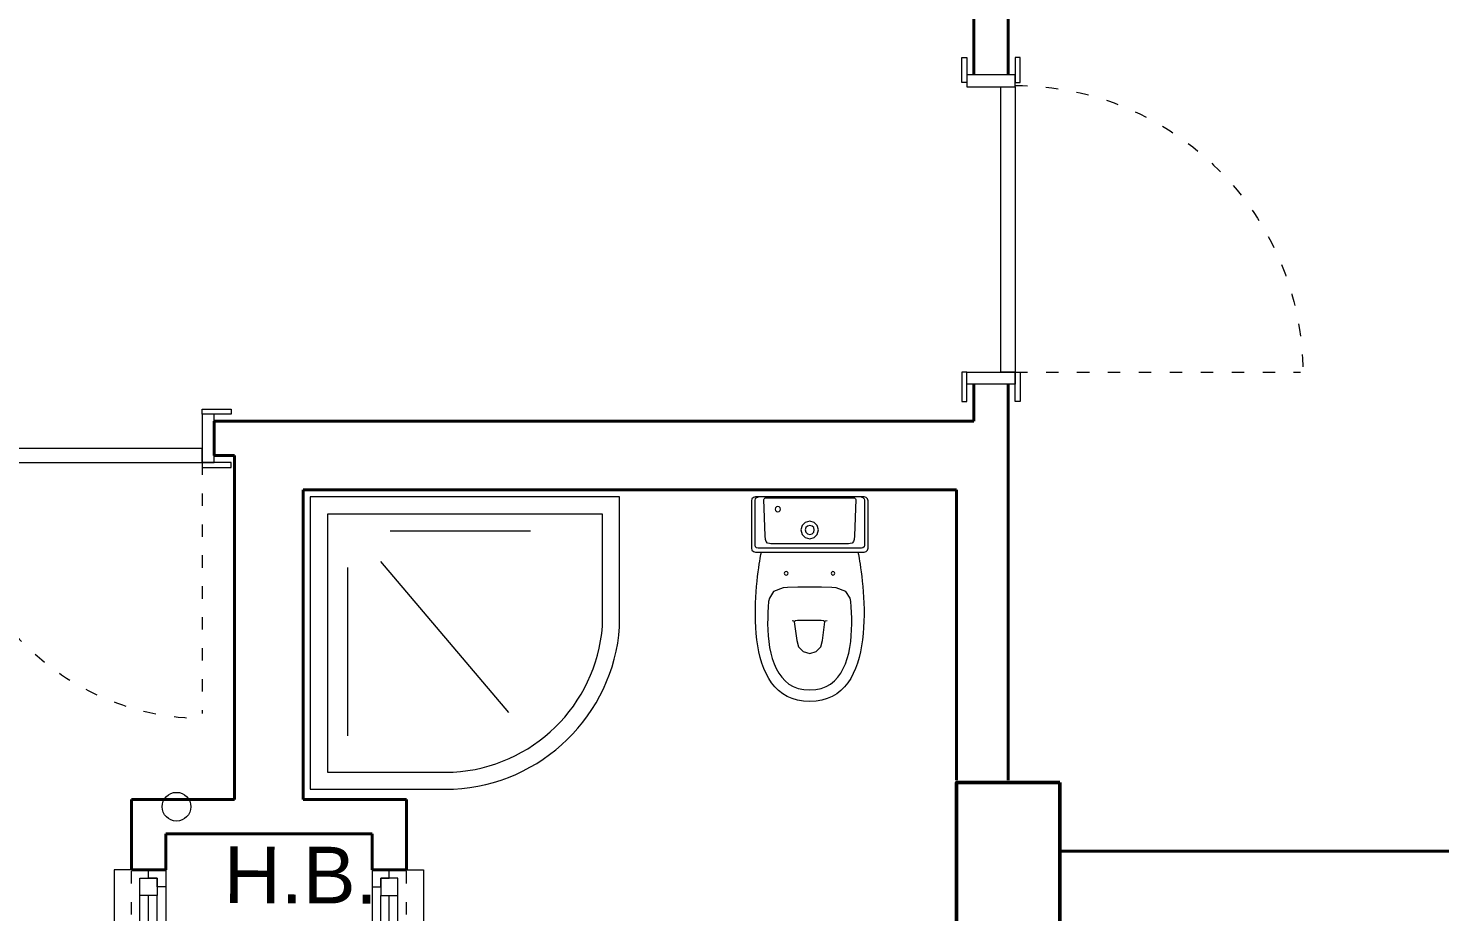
# Model space of a CAD drawing. Header units: millimetres. Extents: x 23 to 3134, y 30 to 1541.
# Drawn here: x 2312.8 to 2723.4, y 776.9 to 1033.8 of the extents above; entities that cross this region are included whole.
import ezdxf

# ---------------------------------------------------------------- set-up
doc = ezdxf.new("R2010")
doc.units = ezdxf.units.MM
doc.linetypes.add('ACAD_ISO03W100', pattern=[30, 12, -18])
for name, color, linetype, lineweight in [('duvar_40', 255, 'Continuous', 40), ('KAPI-PEN', 155, 'Continuous', 18), ('SIVA', 153, 'Continuous', 9), ('TABLE4', 3, 'Continuous', 50), ('TEF', 253, 'Continuous', 18), ('yazi', 253, 'Continuous', 30)]:
    doc.layers.add(name, color=color, linetype=linetype, lineweight=lineweight)
doc.layers.add('PENCERE', color=1, linetype='Continuous')
doc.layers.get('SIVA').off()
doc.styles.add('KÜÇÜK_YAZI', font='Arial')

# ---------------------------------------------------------------- blocks, each defined once
blk = doc.blocks.new('KLOZET')
at = {"layer": 'TEF'}
for p, q in [((-15.917867, 16.391566), (-15.503554, 16.80585)), ((-15.503554, 16.80585), (-14.920714, 16.963506)), ((-14.920714, 16.963506), (-1.154839, 16.963506)), ((-1.154839, 16.963506), (-0.571999, 16.80585)), ((-0.571999, 16.80585), (-0.157686, 16.391566)), ((-51.381299, 12.646202), (-52.776698, 11.895074)), ((-49.897172, 13.301971), (-51.381299, 12.646202)), ((-48.335456, 13.867699), (-49.897172, 13.301971)), ((-46.707171, 14.34861), (-48.335456, 13.867699)), ((-45.023458, 14.749992), (-46.707171, 14.34861)), ((-43.295366, 15.077041), (-45.023458, 14.749992)), ((-41.534004, 15.335042), (-43.295366, 15.077041)), ((-39.750483, 15.529252), (-41.534004, 15.335042)), ((-37.955882, 15.664928), (-39.750483, 15.529252)), ((-36.161251, 15.747325), (-37.955882, 15.664928)), ((-34.37773, 15.781669), (-36.161251, 15.747325)), ((-32.616398, 15.773247), (-34.37773, 15.781669)), ((-30.888306, 15.727285), (-32.616398, 15.773247)), ((-29.204592, 15.64904), (-30.888306, 15.727285)), ((-27.576308, 15.543797), (-29.204592, 15.64904)), ((-26.014562, 15.416752), (-27.576308, 15.543797)), ((-24.530435, 15.273222), (-26.014562, 15.416752)), ((-23.135036, 15.118433), (-24.530435, 15.273222)), ((-21.839444, 14.957612), (-23.135036, 15.118433)), ((-20.654741, 14.796044), (-21.839444, 14.957612)), ((-19.592034, 14.638985), (-20.654741, 14.796044)), ((-18.662375, 14.491662), (-19.592034, 14.638985)), ((-17.876873, 14.359332), (-18.662375, 14.491662)), ((-17.246638, 14.247279), (-17.876873, 14.359332)), ((-16.78272, 14.160761), (-17.246638, 14.247279)), ((-16.496257, 14.104974), (-16.78272, 14.160761)), ((-16.075553, 14.020063), (-16.496257, 14.104974)), ((-16.075553, 15.808667), (-15.917867, 16.391566)), ((-16.075553, -15.808667), (-16.075553, 15.808667)), ((-14.824938, 15.474988), (-14.945054, 15.0309)), ((-14.945054, 15.0309), (-14.945054, -15.0309)), ((-14.509297, 15.790688), (-14.824938, 15.474988)), ((-14.065209, 15.910834), (-14.509297, 15.790688)), ((-0.993868, 15.910834), (-14.065209, 15.910834)), ((-13.024543, 12.722835), (-13.438856, 12.308462)), ((-12.441703, 12.88052), (-13.024543, 12.722835)), ((-11.380341, 12.985973), (-12.441703, 12.88052)), ((-0.816561, 13.349068), (-11.380341, 12.985973)), ((-0.54972, 15.790688), (-0.993868, 15.910834)), ((-0.532936, 13.251589), (-0.816561, 13.349068)), ((-0.23405, 15.474988), (-0.54972, 15.790688)), ((-0.331349, 12.99547), (-0.532936, 13.251589)), ((-0.254656, 12.635241), (-0.331349, 12.99547)), ((-0.254656, -12.635241), (-0.254656, 12.635241)), ((-0.113934, 15.0309), (-0.23405, 15.474988)), ((-0.157686, 16.391566), (0, 15.808667)), ((0, 15.808667), (0, -15.808667)), ((-56.319729, 9.017369), (-57.249388, 7.832456)), ((-55.256993, 10.085929), (-56.319729, 9.017369)), ((-54.07229, 11.043422), (-55.256993, 10.085929)), ((-52.776698, 11.895074), (-54.07229, 11.043422)), ((-52.446962, 8.145618), (-51.251387, 9.006887)), ((-51.251387, 9.006887), (-49.932979, 9.746696)), ((-49.932979, 9.746696), (-48.508044, 10.37272)), ((-48.508044, 10.37272), (-46.992917, 10.892754)), ((-46.992917, 10.892754), (-45.403875, 11.314444)), ((-45.403875, 11.314444), (-43.757224, 11.645614)), ((-43.757224, 11.645614), (-42.069359, 11.893909)), ((-42.069359, 11.893909), (-40.356528, 12.067125)), ((-40.356528, 12.067125), (-38.635065, 12.172965)), ((-38.635065, 12.172965), (-36.921278, 12.219136)), ((-36.921278, 12.219136), (-35.231502, 12.213402)), ((-35.231502, 12.213402), (-33.582074, 12.163468)), ((-33.582074, 12.163468), (-31.989269, 12.0771)), ((-31.989269, 12.0771), (-30.469423, 11.962001)), ((-30.469423, 11.962001), (-29.419917, 11.702148)), ((-29.419917, 11.702148), (-27.470826, 10.493732)), ((-27.470826, 10.493732), (-26.42132, 7.693347)), ((-13.596542, 11.725532), (-13.614311, 11.2999)), ((-13.614311, 11.2999), (-13.614311, -11.29993)), ((-13.438856, 12.308462), (-13.596542, 11.725532)), ((-58.665125, 5.092667), (-59.129014, 3.527278)), ((-58.03486, 6.525994), (-58.665125, 5.092667)), ((-57.249388, 7.832456), (-58.03486, 6.525994)), ((-55.674353, 3.331066), (-55.133353, 4.755584)), ((-55.133353, 4.755584), (-54.404236, 6.027672)), ((-54.404236, 6.027672), (-53.503337, 7.155125)), ((-53.503337, 7.155125), (-52.446962, 8.145618)), ((-41.752285, 3.726983), (-36.308185, 4.334372)), ((-36.385923, 4.334372), (-36.264941, 4.262368)), ((-36.308185, 4.334372), (-36.207362, 4.360294)), ((-36.264941, 4.262368), (-36.040239, 3.965662)), ((-36.207362, 4.360294), (-36.02008, 4.541782)), ((-36.02008, 4.541782), (-35.919257, 5.034311)), ((-26.42132, 7.693347), (-26.363711, 6.405759)), ((-26.363711, 6.405759), (-26.258557, 3.407191)), ((-22.782423, 6.755057), (-22.707194, 7.033276)), ((-22.707194, 6.476897), (-22.782423, 6.755057)), ((-22.707194, 7.033276), (-22.509489, 7.231011)), ((-22.509489, 6.279222), (-22.707194, 6.476897)), ((-22.509489, 7.231011), (-22.231329, 7.30627)), ((-22.231329, 6.203993), (-22.509489, 6.279222)), ((-22.231329, 7.30627), (-21.953139, 7.231011)), ((-21.953139, 6.279222), (-22.231329, 6.203993)), ((-21.953139, 7.231011), (-21.755375, 7.033276)), ((-21.755375, 6.476897), (-21.953139, 6.279222)), ((-21.755375, 7.033276), (-21.680116, 6.755057)), ((-21.680116, 6.755057), (-21.755375, 6.476897)), ((-59.415477, 1.824511), (-59.513433, -0.020831)), ((-59.129014, 3.527278), (-59.415477, 1.824511)), ((-56.126744, -0.006107), (-56.010928, 1.746384)), ((-56.010928, 1.746384), (-55.674353, 3.331066)), ((-45.49995, -0.020831), (-44.988277, 1.870771)), ((-44.988277, 1.870771), (-43.643768, 3.215281)), ((-43.643768, 3.215281), (-41.752285, 3.726983)), ((-36.040239, 3.965662), (-35.919257, 3.323331)), ((-35.919257, 3.323331), (-35.919257, -3.520618)), ((-26.258557, 3.407191), (-26.207458, -0.006107)), ((-12.167396, -0.020831), (-11.821234, 1.258723)), ((-11.821234, 1.258723), (-10.911703, 2.168253)), ((-10.97209, -0.020831), (-10.789139, 0.655486)), ((-10.911703, 2.168253), (-9.63206, 2.514386)), ((-10.789139, 0.655486), (-10.308376, 1.136159)), ((-10.308376, 1.136159), (-9.63206, 1.31911)), ((-9.63206, 2.514386), (-8.352506, 2.168253)), ((-9.63206, 1.31911), (-8.955833, 1.136159)), ((-8.955833, 1.136159), (-8.4751, 0.655486)), ((-8.4751, 0.655486), (-8.292149, -0.020831)), ((-8.352506, 2.168253), (-7.443006, 1.258723)), ((-7.443006, 1.258723), (-7.096844, -0.020831)), ((-59.513433, -0.020831), (-59.415477, -1.866172)), ((-59.415477, -1.866172), (-59.129014, -3.568909)), ((-59.129014, -3.568909), (-58.665125, -5.134328)), ((-56.126744, -0.020831), (-56.126744, -0.006107)), ((-56.010928, -1.773352), (-56.126744, -0.020831)), ((-55.674353, -3.358004), (-56.010928, -1.773352)), ((-55.133353, -4.782552), (-55.674353, -3.358004)), ((-44.988277, -1.912402), (-45.49995, -0.020831)), ((-43.643768, -3.256912), (-44.988277, -1.912402)), ((-41.752285, -3.768614), (-43.643768, -3.256912)), ((-36.308185, -4.531688), (-41.752285, -3.768614)), ((-35.919257, -3.520618), (-36.040239, -4.162978)), ((-26.258557, -3.434189), (-26.363711, -6.432816)), ((-26.207458, -0.020831), (-26.258557, -3.434189)), ((-26.207458, -0.006107), (-26.207458, -0.020831)), ((-11.821234, -1.300355), (-12.167396, -0.020831)), ((-10.911703, -2.209885), (-11.821234, -1.300355)), ((-10.789139, -0.697147), (-10.97209, -0.020831)), ((-9.63206, -2.556017), (-10.911703, -2.209885)), ((-10.308376, -1.17788), (-10.789139, -0.697147)), ((-9.63206, -1.360861), (-10.308376, -1.17788)), ((-8.955833, -1.17788), (-9.63206, -1.360861)), ((-8.352506, -2.209885), (-9.63206, -2.556017)), ((-8.4751, -0.697147), (-8.955833, -1.17788)), ((-8.292149, -0.020831), (-8.4751, -0.697147)), ((-7.443006, -1.300355), (-8.352506, -2.209885)), ((-7.096844, -0.020831), (-7.443006, -1.300355)), ((-58.665125, -5.134328), (-58.03486, -6.567656)), ((-58.03486, -6.567656), (-57.249388, -7.874118)), ((-57.249388, -7.874118), (-56.319729, -9.05903)), ((-54.404236, -6.054669), (-55.133353, -4.782552)), ((-53.503337, -7.182122), (-54.404236, -6.054669)), ((-52.446962, -8.172616), (-53.503337, -7.182122)), ((-51.251387, -9.033914), (-52.446962, -8.172616)), ((-36.264941, -4.459654), (-36.385923, -4.531688)), ((-36.207362, -4.554714), (-36.308185, -4.531688)), ((-36.040239, -4.162978), (-36.264941, -4.459654)), ((-36.02008, -4.716043), (-36.207362, -4.554714)), ((-35.919257, -5.15389), (-36.02008, -4.716043)), ((-26.42132, -7.720374), (-27.470826, -10.520759)), ((-26.363711, -6.432816), (-26.42132, -7.720374)), ((-22.782423, -6.855133), (-22.707194, -6.576944)), ((-22.707194, -7.133293), (-22.782423, -6.855133)), ((-22.707194, -6.576944), (-22.509489, -6.379179)), ((-22.509489, -7.330998), (-22.707194, -7.133293)), ((-22.509489, -6.379179), (-22.231329, -6.30392)), ((-22.231329, -7.406227), (-22.509489, -7.330998)), ((-22.231329, -6.30392), (-21.953139, -6.379179)), ((-21.953139, -7.330998), (-22.231329, -7.406227)), ((-21.953139, -6.379179), (-21.755375, -6.576944)), ((-21.755375, -7.133293), (-21.953139, -7.330998)), ((-21.755375, -6.576944), (-21.680116, -6.855133)), ((-21.680116, -6.855133), (-21.755375, -7.133293)), ((-56.319729, -9.05903), (-55.256993, -10.12759)), ((-55.256993, -10.12759), (-54.07229, -11.085083)), ((-54.07229, -11.085083), (-52.776698, -11.936765)), ((-52.776698, -11.936765), (-51.381299, -12.687863)), ((-49.932979, -9.773723), (-51.251387, -9.033914)), ((-48.508044, -10.399747), (-49.932979, -9.773723)), ((-46.992917, -10.919782), (-48.508044, -10.399747)), ((-45.403875, -11.341502), (-46.992917, -10.919782)), ((-43.757224, -11.672642), (-45.403875, -11.341502)), ((-42.069359, -11.920967), (-43.757224, -11.672642)), ((-40.356528, -12.094182), (-42.069359, -11.920967)), ((-38.635065, -12.199993), (-40.356528, -12.094182)), ((-36.921278, -12.246194), (-38.635065, -12.199993)), ((-35.231502, -12.24046), (-36.921278, -12.246194)), ((-33.582074, -12.190526), (-35.231502, -12.24046)), ((-31.989269, -12.104157), (-33.582074, -12.190526)), ((-30.469423, -11.989058), (-31.989269, -12.104157)), ((-29.419917, -11.729205), (-30.469423, -11.989058)), ((-27.470826, -10.520759), (-29.419917, -11.729205)), ((-13.614311, -11.29993), (-13.596542, -11.725681)), ((-13.596542, -11.725681), (-13.438856, -12.308521)), ((-13.438856, -12.308521), (-13.024543, -12.722835)), ((-4.318021, -9.275818), (-4.212688, -8.886323)), ((-4.212688, -9.665225), (-4.318021, -9.275818)), ((-4.212688, -8.886323), (-3.935902, -8.609507)), ((-3.935902, -9.942041), (-4.212688, -9.665225)), ((-3.935902, -8.609507), (-3.546495, -8.504174)), ((-3.546495, -10.047374), (-3.935902, -9.942041)), ((-3.546495, -8.504174), (-3.157, -8.609507)), ((-3.157, -9.942041), (-3.546495, -10.047374)), ((-3.157, -8.609507), (-2.880154, -8.886323)), ((-2.880154, -9.665225), (-3.157, -9.942041)), ((-2.880154, -8.886323), (-2.774821, -9.275818)), ((-2.774821, -9.275818), (-2.880154, -9.665225)), ((-51.381299, -12.687863), (-49.897172, -13.343662)), ((-49.897172, -13.343662), (-48.335456, -13.90939)), ((-48.335456, -13.90939), (-46.707171, -14.390301)), ((-46.707171, -14.390301), (-45.023458, -14.791653)), ((-45.023458, -14.791653), (-43.295366, -15.118732)), ((-43.295366, -15.118732), (-41.534004, -15.376733)), ((-41.534004, -15.376733), (-39.750483, -15.570944)), ((-39.750483, -15.570944), (-37.955882, -15.706619)), ((-37.955882, -15.706619), (-36.161251, -15.788986)), ((-36.161251, -15.788986), (-34.37773, -15.82333)), ((-34.37773, -15.82333), (-32.616398, -15.814908)), ((-32.616398, -15.814908), (-30.888306, -15.768947)), ((-30.888306, -15.768947), (-29.204592, -15.690701)), ((-29.204592, -15.690701), (-27.576308, -15.585458)), ((-27.576308, -15.585458), (-26.014562, -15.458413)), ((-26.014562, -15.458413), (-24.530435, -15.314883)), ((-24.530435, -15.314883), (-23.135036, -15.160065)), ((-23.135036, -15.160065), (-21.839444, -14.999243)), ((-21.839444, -14.999243), (-20.654741, -14.837675)), ((-20.654741, -14.837675), (-19.592034, -14.680616)), ((-19.592034, -14.680616), (-18.662375, -14.533294)), ((-18.662375, -14.533294), (-17.876873, -14.400993)), ((-17.876873, -14.400993), (-17.246638, -14.288911)), ((-17.246638, -14.288911), (-16.78272, -14.202393)), ((-16.78272, -14.202393), (-16.075553, -14.064675)), ((-16.496257, -14.146605), (-16.398301, -14.126835)), ((-15.917867, -16.391566), (-16.075553, -15.808667)), ((-15.503554, -16.80585), (-15.917867, -16.391566)), ((-14.945054, -15.0309), (-14.824938, -15.475048)), ((-14.824938, -15.475048), (-14.509297, -15.790718)), ((-14.509297, -15.790718), (-14.065209, -15.910834)), ((-14.065209, -15.910834), (-0.993868, -15.910834)), ((-13.024543, -12.722835), (-12.441703, -12.88052)), ((-12.441703, -12.88052), (-11.380341, -12.985973)), ((-11.380341, -12.985973), (-0.816561, -13.349068)), ((-0.993868, -15.910834), (-0.54972, -15.790718)), ((-0.816561, -13.349068), (-0.532936, -13.251619)), ((-0.157686, -16.391566), (-0.571999, -16.80585)), ((-0.54972, -15.790718), (-0.23405, -15.475048)), ((-0.532936, -13.251619), (-0.331349, -12.995529)), ((-0.331349, -12.995529), (-0.254656, -12.635241)), ((-0.23405, -15.475048), (-0.113934, -15.0309)), ((0, -15.808667), (-0.157686, -16.391566)), ((-14.920714, -16.963506), (-15.503554, -16.80585)), ((-1.154839, -16.963506), (-14.920714, -16.963506)), ((-0.571999, -16.80585), (-1.154839, -16.963506))]:
    blk.add_line(p, q, dxfattribs=at)
blk = doc.blocks.new('dıu', base_point=(2394.8467, 812.5526))
at = {"layer": 'TEF'}
for p, q in [((2418.084159, 887.654726), (2458.874668, 887.654726)), ((2415.310402, 878.76477), (2452.511347, 834.907789)), ((2405.683841, 876.971359), (2405.683841, 828.060234))]:
    blk.add_line(p, q, dxfattribs=at)
at = {"layer": 'TEF', "flags": 128}
for points in [[(2484.846659, 859.748085), (2484.846659, 897.552611), (2394.846659, 897.552611), (2394.846659, 812.552611), (2436.564645, 812.552611)], [(2479.846659, 859.940264), (2479.846659, 892.552611), (2399.846659, 892.552611), (2399.846659, 817.552611), (2436.430892, 817.552611)]]:
    blk.add_lwpolyline(points, dxfattribs=at)
at = {"layer": 'TEF'}
for radius, start, end in [(46.08807, 273.145645, 355.481362), (51.08807, 272.987713, 355.708283)]:
    blk.add_arc((2433.901842, 863.571238), radius, start, end, dxfattribs=at)
blk = doc.blocks.new('*U6')
at = {"linetype": 'ACAD_ISO03W100', "ltscale": 0.3}
blk.add_line((0, 0), (0.000002, 82.999973), dxfattribs=at)
at = {"flags": 128}
for points in [[(-8.500012, 0), (0, 0), (0, 1.500006), (-8.500012, 1.500006)], [(0, 0), (-3.500013, 0), (-3.500014, -13.999996), (-0.000001, -13.999996)], [(0, -4.100016), (82.999973, -4.100017), (82.999973, -0.000002), (0, 0)], [(91.499989, -0.000002), (84.199978, -0.000002), (84.199978, 1.500004), (91.499989, 1.500004)], [(82.999973, -0.000002), (86.499987, -0.000002), (86.499989, -14.000002), (82.999972, -13.999998)], [(-8.500013, -13.999996), (-0.000001, -13.999996), (-0.000001, -15.500002), (-8.500013, -15.500002)], [(91.499988, -13.999998), (84.199977, -13.999998), (84.199977, -15.500004), (91.499988, -15.500004)]]:
    blk.add_lwpolyline(points, close=True, dxfattribs=at)
at = {"linetype": 'ACAD_ISO03W100', "ltscale": 0.3}
blk.add_arc((-0.350001, 0), 83.699976, 0, 90, dxfattribs=at)
blk = doc.blocks.new('*U11')
at = {"linetype": 'ACAD_ISO03W100', "ltscale": 0.3}
blk.add_line((0, 0), (0.000003, 72.999973), dxfattribs=at)
at = {"flags": 128}
for points in [[(-8.500012, 0), (0, 0), (0, 1.500006), (-8.500012, 1.500006)], [(0, 0), (-3.500013, 0), (-3.500014, -13.999996), (-0.000001, -13.999996)], [(0, -4.100016), (72.999973, -4.100019), (72.999973, -0.000004), (0, 0)], [(81.499989, -0.000004), (74.199978, -0.000004), (74.199978, 1.500002), (81.499989, 1.500002)], [(72.999973, -0.000004), (76.499987, -0.000004), (76.499989, -14.000004), (72.999972, -14)], [(-8.500013, -13.999996), (-0.000001, -13.999996), (-0.000001, -15.500002), (-8.500013, -15.500002)], [(81.499988, -14), (74.199977, -14), (74.199977, -15.500006), (81.499988, -15.500006)]]:
    blk.add_lwpolyline(points, close=True, dxfattribs=at)
at = {"linetype": 'ACAD_ISO03W100', "ltscale": 0.3}
blk.add_arc((-0.700003, 0), 74.399979, 0, 90, dxfattribs=at)
blk = doc.blocks.new('54')
at = {"layer": 'duvar_40', "ltscale": 0.2}
for p, q in [((-7.5, 20), (2.5, 20)), ((-7.5, -20), (2.5, -20)), ((2.5, -20), (2.5, -20))]:
    blk.add_line(p, q, dxfattribs=at)
at = {"layer": 'PENCERE', "color": 134, "linetype": 'Continuous', "lineweight": 18}
for p, q in [((-7.5, 20), (-7.5, 15)), ((-5, 15), (-5, 17.5)), ((-5, 17.5), (-2.5, 17.5)), ((-5, 17.5), (-5, 12.5)), ((0, 17.5), (-5, 17.5)), ((-2.5, 17.5), (-2.5, 20)), ((0, 12.5), (0, 17.5)), ((2.5, 20), (7.5, 20)), ((7.5, 20), (7.5, -20)), ((-7.5, 15), (-5, 15)), ((-7.5, 15), (-7.5, -15)), ((-5, -12.5), (-5, 12.5)), ((-5, 12.5), (0, 12.5)), ((-2.5, -12.5), (-2.5, 12.5)), ((0, -12.5), (0, 12.5)), ((-5, -15), (-7.5, -15)), ((-7.5, -15), (-7.5, -20)), ((0, -12.5), (-5, -12.5)), ((-5, -12.5), (-5, -17.5)), ((-5, -17.5), (-5, -15)), ((0, -17.5), (0, -12.5)), ((-2.5, -17.5), (-5, -17.5)), ((-5, -17.5), (0, -17.5)), ((-2.5, -20), (-2.5, -17.5)), ((7.5, -20), (2.5, -20))]:
    blk.add_line(p, q, dxfattribs=at)
at = {"layer": 'PENCERE', "color": 134, "linetype": 'ACAD_ISO03W100', "lineweight": 18, "ltscale": 0.3}
blk.add_line((2.5, -20), (2.5, 20), dxfattribs=at)

msp = doc.modelspace()

# ---------------------------------------------------------------- linework, layer by layer
at = {"layer": 'duvar_40'}
for p, q in [((2597.846659, 1319.552611), (2597.846659, 1020.273427)), ((2587.846659, 1039.552611), (2587.846659, 1020.273429)), ((2587.846659, 930.273426), (2587.846659, 919.552611)), ((2597.846659, 930.273427), (2597.846659, 815.239499)), ((2366.906294, 919.552611), (2587.846659, 919.552611)), ((2366.906294, 909.552611), (2366.906294, 919.552611)), ((2366.906294, 909.552611), (2372.846659, 909.552611)), ((2372.846659, 809.552611), (2372.846659, 909.552611)), ((2392.846659, 899.552611), (2582.846659, 899.552611)), ((2392.846659, 809.552611), (2392.846659, 899.552611)), ((2582.846659, 899.552611), (2582.846659, 815.239499)), ((2342.846659, 789.174172), (2342.846659, 809.552611)), ((2342.846659, 809.552611), (2372.846659, 809.552611)), ((2392.846659, 809.552611), (2422.846659, 809.552611)), ((2422.846659, 789.174172), (2422.846659, 809.552611)), ((2352.846659, 789.174172), (2352.846659, 799.552611)), ((2352.846659, 799.552611), (2412.846659, 799.552611)), ((2412.846659, 789.174172), (2412.846659, 799.552611)), ((2612.846659, 794.552611), (3112.846659, 794.552611))]:
    msp.add_line(p, q, dxfattribs=at)
at = {"layer": 'TABLE4', "flags": 128}
msp.add_lwpolyline([(2612.846659, 814.552611), (2612.846659, 754.552611), (2582.846659, 754.552611), (2582.846659, 814.552611)], close=True, dxfattribs=at)
at = {"layer": 'TEF'}
msp.add_circle((2355.96554, 807.484277), 4.170449, dxfattribs=at)

# ---------------------------------------------------------------- block references
at = {"linetype": 'ByBlock'}
msp.add_blockref('dıu', (2394.8467, 812.5526), dxfattribs=at)
at = {"xscale": -1, "rotation": 270}
msp.add_blockref('KLOZET', (2540.134644, 897.552611), dxfattribs=at)
at = {"layer": 'KAPI-PEN', "xscale": -1, "rotation": 270}
msp.add_blockref('*U6', (2599.846656, 933.77344), dxfattribs=at)
at = {"layer": 'KAPI-PEN', "rotation": 180}
msp.add_blockref('*U11', (2363.40628, 907.552613), dxfattribs=at)
at = {"layer": 'SIVA', "xscale": -1}
msp.add_blockref('54', (2345.346659, 769.174172), dxfattribs=at)
at = {"layer": 'SIVA'}
msp.add_blockref('54', (2420.346659, 769.174172), dxfattribs=at)

# ---------------------------------------------------------------- texts
at = {"layer": 'yazi', "style": 'KÜÇÜK_YAZI'}
msp.add_text('H.B.', height=16.4775, rotation=359.837228, dxfattribs=at).set_placement((2369.677754, 779.458111))

doc.saveas('drawing.dxf')
